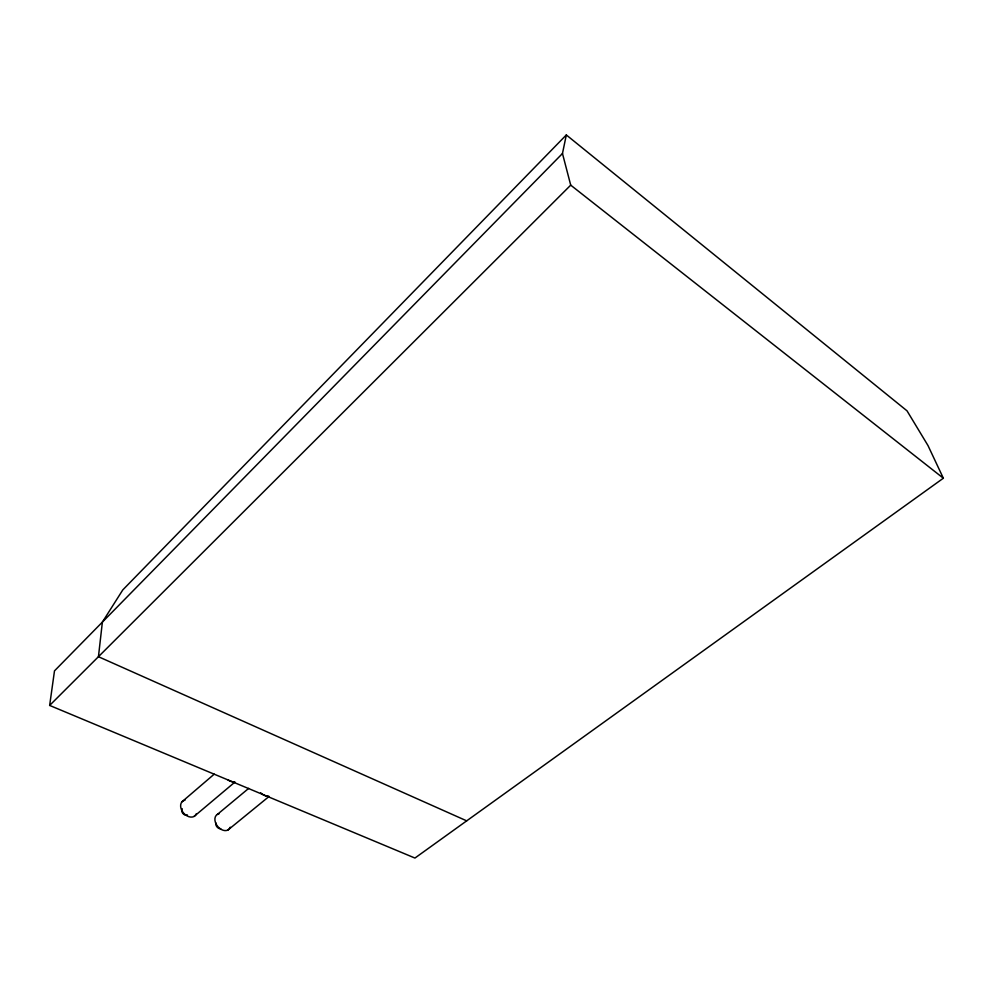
<?xml version="1.0" encoding="UTF-8"?>
<svg xmlns="http://www.w3.org/2000/svg" width="993" height="993" viewBox="0 0 993 993"><rect width="100%" height="100%" fill="white"/><g stroke="black" fill="none" stroke-linecap="round" stroke-linejoin="round"><path stroke-width="1.49" d="M49.65 705.427L54.491 670.871L562.472 153.505L566.32 134.949L907.019 410.829L927.996 445.559L943.35 478.216L414.937 858.051L49.65 705.427L570.714 185.145L562.472 153.505M566.32 134.949L122.784 589.916L102.378 622.102L98.444 656.708L466.698 820.851M181.918 801.847L214.24 774.143M194.107 816.432L234.981 782.037M217.38 814.409L248.709 788.368M228.092 829.912L269.041 796.485M570.714 185.145L943.35 478.216M230.215 827.194A9.446 6.579 51.2 0 1 217.74 826.499A9.446 6.579 51.2 0 1 219.043 813.826M268.569 796.101A9.682 6.43 51 0 1 260.65 792.799M234.261 781.752A9.831 6.628 49.7 0 1 228.055 779.977M187.454 814.943A4.084 2.892 49.7 0 1 182.898 813.441A4.084 2.892 49.7 0 1 182.253 808.724M220.731 828.671A4.022 2.818 51.2 0 1 217.033 826.958A4.022 2.818 51.2 0 1 215.953 822.949M196.353 813.714A9.582 6.777 49.7 0 1 183.444 812.907A9.582 6.777 49.7 0 1 185.033 800.159"/></g></svg>
